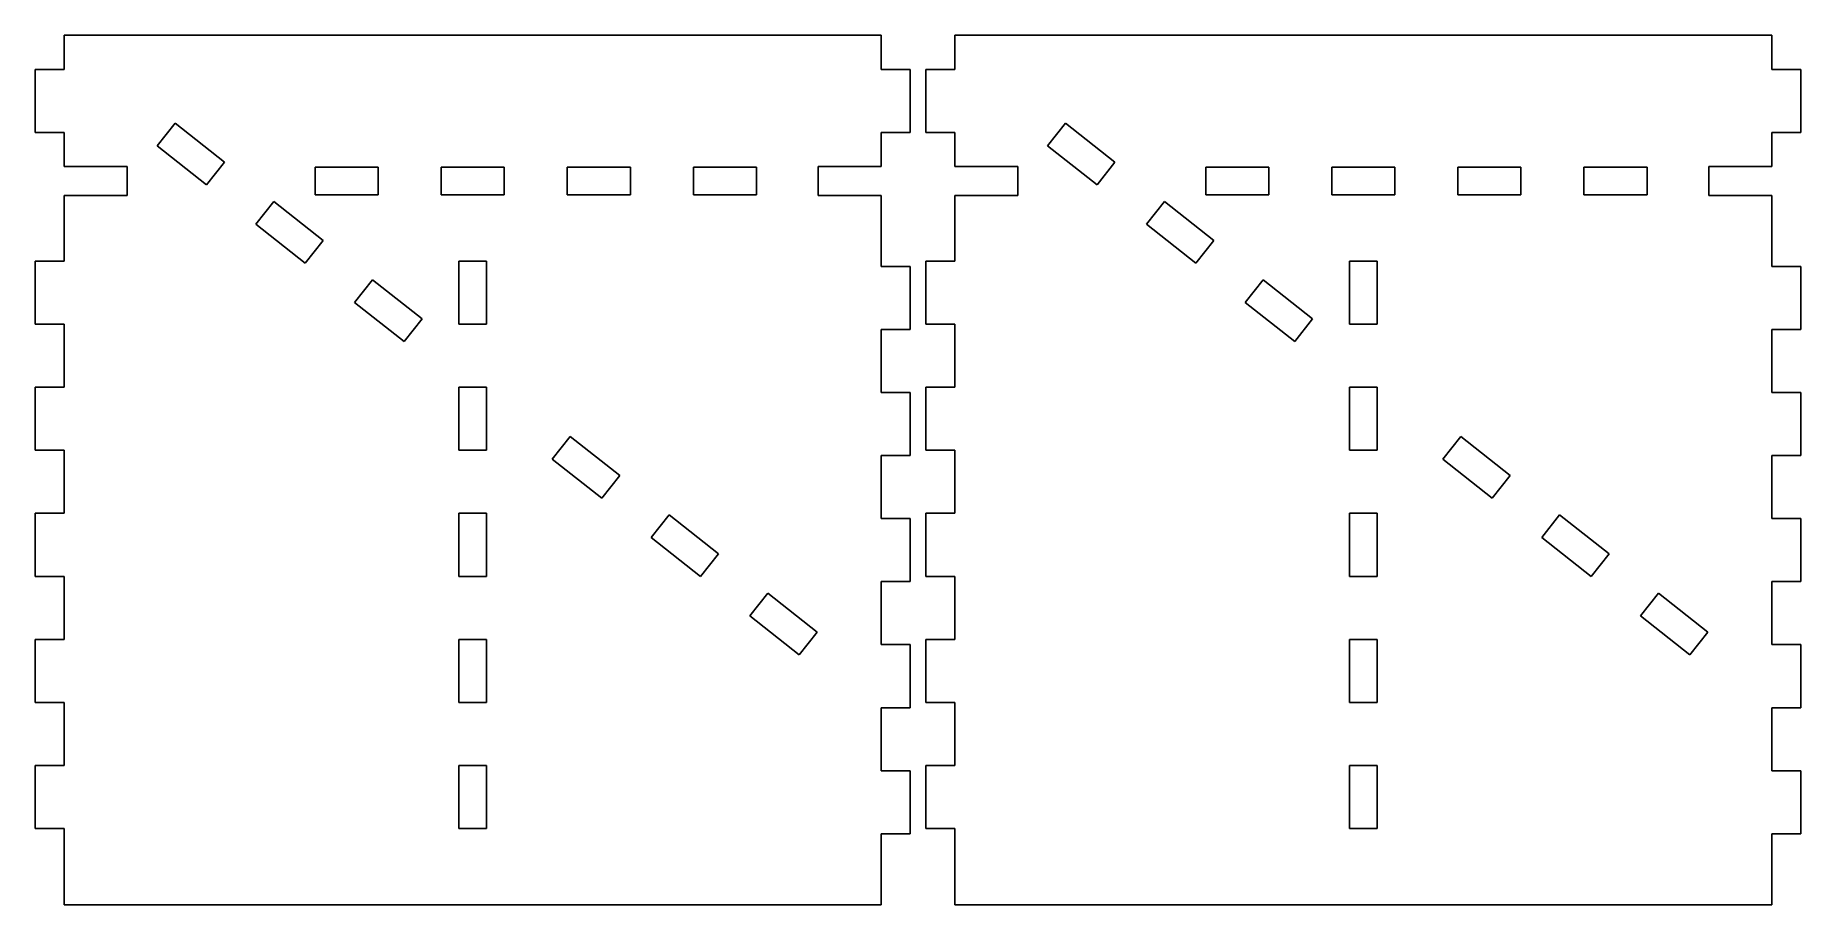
# Model space of a CAD drawing. Header units: millimetres. Extents: x 5262 to 5598, y -5 to 160.
import ezdxf

# ---------------------------------------------------------------- set-up
doc = ezdxf.new("R2010")
doc.units = ezdxf.units.MM
doc.header["$MEASUREMENT"] = 0
doc.layers.add('DEFAULT', color=18, linetype='CONTINUOUS')

msp = doc.modelspace()

# ---------------------------------------------------------------- linework, layer by layer
at = {"layer": 'DEFAULT'}
for p, q in [((5423.3, 160.05), (5267.8, 160.05)), ((5267.8, 160.05), (5267.8, 153.55)), ((5423.3, 153.55), (5423.3, 160.05)), ((5592.8, 160.05), (5437.3, 160.05)), ((5437.3, 160.05), (5437.3, 153.55)), ((5592.8, 153.55), (5592.8, 160.05)), ((5267.8, 153.55), (5262.3, 153.55)), ((5262.3, 153.55), (5262.3, 141.55)), ((5428.8, 153.55), (5423.3, 153.55)), ((5428.8, 141.55), (5428.8, 153.55)), ((5437.3, 153.55), (5431.8, 153.55)), ((5431.8, 153.55), (5431.8, 141.55)), ((5598.3, 153.55), (5592.8, 153.55)), ((5598.3, 141.55), (5598.3, 153.55)), ((5262.3, 141.55), (5267.8, 141.55)), ((5267.8, 141.55), (5267.8, 135.05)), ((5288.89, 143.33), (5285.47, 139.02)), ((5298.29, 135.87), (5288.89, 143.33)), ((5423.3, 135.05), (5423.3, 141.55)), ((5423.3, 141.55), (5428.8, 141.55)), ((5431.8, 141.55), (5437.3, 141.55)), ((5437.3, 141.55), (5437.3, 135.05)), ((5458.39, 143.33), (5454.97, 139.02)), ((5467.79, 135.87), (5458.39, 143.33)), ((5592.8, 135.05), (5592.8, 141.55)), ((5592.8, 141.55), (5598.3, 141.55)), ((5285.47, 139.02), (5294.87, 131.56)), ((5454.97, 139.02), (5464.37, 131.56)), ((5267.8, 135.05), (5279.8, 135.05)), ((5279.8, 135.05), (5279.8, 129.55)), ((5294.87, 131.56), (5298.29, 135.87)), ((5315.55, 134.95), (5327.55, 134.95)), ((5315.55, 129.65), (5315.55, 134.95)), ((5327.55, 134.95), (5327.55, 129.65)), ((5339.55, 129.65), (5339.55, 134.95)), ((5339.55, 134.95), (5351.55, 134.95)), ((5351.55, 134.95), (5351.55, 129.65)), ((5363.55, 129.65), (5363.55, 134.95)), ((5363.55, 134.95), (5375.55, 134.95)), ((5375.55, 134.95), (5375.55, 129.65)), ((5387.55, 129.65), (5387.55, 134.95)), ((5387.55, 134.95), (5399.55, 134.95)), ((5399.55, 134.95), (5399.55, 129.65)), ((5411.3, 129.55), (5411.3, 135.05)), ((5411.3, 135.05), (5423.3, 135.05)), ((5437.3, 135.05), (5449.3, 135.05)), ((5449.3, 135.05), (5449.3, 129.55)), ((5464.37, 131.56), (5467.79, 135.87)), ((5485.05, 134.95), (5497.05, 134.95)), ((5485.05, 129.65), (5485.05, 134.95)), ((5497.05, 134.95), (5497.05, 129.65)), ((5509.05, 129.65), (5509.05, 134.95)), ((5509.05, 134.95), (5521.05, 134.95)), ((5521.05, 134.95), (5521.05, 129.65)), ((5533.05, 129.65), (5533.05, 134.95)), ((5533.05, 134.95), (5545.05, 134.95)), ((5545.05, 134.95), (5545.05, 129.65)), ((5557.05, 129.65), (5557.05, 134.95)), ((5557.05, 134.95), (5569.05, 134.95)), ((5569.05, 134.95), (5569.05, 129.65)), ((5580.8, 129.55), (5580.8, 135.05)), ((5580.8, 135.05), (5592.8, 135.05)), ((5279.8, 129.55), (5267.8, 129.55)), ((5267.8, 129.55), (5267.8, 117.05)), ((5304.28, 124.11), (5307.69, 128.42)), ((5307.69, 128.42), (5317.1, 120.96)), ((5327.55, 129.65), (5315.55, 129.65)), ((5351.55, 129.65), (5339.55, 129.65)), ((5375.55, 129.65), (5363.55, 129.65)), ((5399.55, 129.65), (5387.55, 129.65)), ((5423.3, 129.55), (5411.3, 129.55)), ((5423.3, 116.05), (5423.3, 129.55)), ((5449.3, 129.55), (5437.3, 129.55)), ((5437.3, 129.55), (5437.3, 117.05)), ((5473.78, 124.11), (5477.19, 128.42)), ((5477.19, 128.42), (5486.6, 120.96)), ((5497.05, 129.65), (5485.05, 129.65)), ((5521.05, 129.65), (5509.05, 129.65)), ((5545.05, 129.65), (5533.05, 129.65)), ((5569.05, 129.65), (5557.05, 129.65)), ((5592.8, 129.55), (5580.8, 129.55)), ((5592.8, 116.05), (5592.8, 129.55)), ((5313.68, 116.65), (5304.28, 124.11)), ((5317.1, 120.96), (5313.68, 116.65)), ((5483.18, 116.65), (5473.78, 124.11)), ((5486.6, 120.96), (5483.18, 116.65)), ((5267.8, 117.05), (5262.3, 117.05)), ((5262.3, 117.05), (5262.3, 105.05)), ((5342.9, 105.05), (5342.9, 117.05)), ((5342.9, 117.05), (5348.2, 117.05)), ((5348.2, 117.05), (5348.2, 105.05)), ((5428.8, 116.05), (5423.3, 116.05)), ((5428.8, 104.05), (5428.8, 116.05)), ((5437.3, 117.05), (5431.8, 117.05)), ((5431.8, 117.05), (5431.8, 105.05)), ((5512.4, 105.05), (5512.4, 117.05)), ((5512.4, 117.05), (5517.7, 117.05)), ((5517.7, 117.05), (5517.7, 105.05)), ((5598.3, 116.05), (5592.8, 116.05)), ((5598.3, 104.05), (5598.3, 116.05)), ((5326.5, 113.51), (5323.08, 109.2)), ((5335.9, 106.05), (5326.5, 113.51)), ((5496, 113.51), (5492.58, 109.2)), ((5505.4, 106.05), (5496, 113.51)), ((5323.08, 109.2), (5332.49, 101.74)), ((5492.58, 109.2), (5501.99, 101.74)), ((5262.3, 105.05), (5267.8, 105.05)), ((5267.8, 105.05), (5267.8, 93.05)), ((5332.49, 101.74), (5335.9, 106.05)), ((5348.2, 105.05), (5342.9, 105.05)), ((5431.8, 105.05), (5437.3, 105.05)), ((5437.3, 105.05), (5437.3, 93.05)), ((5501.99, 101.74), (5505.4, 106.05)), ((5517.7, 105.05), (5512.4, 105.05)), ((5423.3, 92.05), (5423.3, 104.05)), ((5423.3, 104.05), (5428.8, 104.05)), ((5592.8, 92.05), (5592.8, 104.05)), ((5592.8, 104.05), (5598.3, 104.05)), ((5267.8, 93.05), (5262.3, 93.05)), ((5262.3, 93.05), (5262.3, 81.05)), ((5342.9, 93.05), (5348.2, 93.05)), ((5342.9, 81.05), (5342.9, 93.05)), ((5348.2, 93.05), (5348.2, 81.05)), ((5428.8, 92.05), (5423.3, 92.05)), ((5428.8, 80.05), (5428.8, 92.05)), ((5437.3, 93.05), (5431.8, 93.05)), ((5431.8, 93.05), (5431.8, 81.05)), ((5512.4, 93.05), (5517.7, 93.05)), ((5512.4, 81.05), (5512.4, 93.05)), ((5517.7, 93.05), (5517.7, 81.05)), ((5598.3, 92.05), (5592.8, 92.05)), ((5598.3, 80.05), (5598.3, 92.05)), ((5262.3, 81.05), (5267.8, 81.05)), ((5267.8, 81.05), (5267.8, 69.05)), ((5348.2, 81.05), (5342.9, 81.05)), ((5360.7, 79.38), (5364.11, 83.69)), ((5364.11, 83.69), (5373.52, 76.23)), ((5431.8, 81.05), (5437.3, 81.05)), ((5437.3, 81.05), (5437.3, 69.05)), ((5517.7, 81.05), (5512.4, 81.05)), ((5530.2, 79.38), (5533.61, 83.69)), ((5533.61, 83.69), (5543.02, 76.23)), ((5370.1, 71.92), (5360.7, 79.38)), ((5423.3, 68.05), (5423.3, 80.05)), ((5423.3, 80.05), (5428.8, 80.05)), ((5539.6, 71.92), (5530.2, 79.38)), ((5592.8, 68.05), (5592.8, 80.05)), ((5592.8, 80.05), (5598.3, 80.05)), ((5373.52, 76.23), (5370.1, 71.92)), ((5543.02, 76.23), (5539.6, 71.92)), ((5267.8, 69.05), (5262.3, 69.05)), ((5262.3, 69.05), (5262.3, 57.05)), ((5342.9, 57.05), (5342.9, 69.05)), ((5342.9, 69.05), (5348.2, 69.05)), ((5348.2, 69.05), (5348.2, 57.05)), ((5382.92, 68.78), (5379.5, 64.47)), ((5392.32, 61.32), (5382.92, 68.78)), ((5428.8, 68.05), (5423.3, 68.05)), ((5428.8, 56.05), (5428.8, 68.05)), ((5437.3, 69.05), (5431.8, 69.05)), ((5431.8, 69.05), (5431.8, 57.05)), ((5512.4, 57.05), (5512.4, 69.05)), ((5512.4, 69.05), (5517.7, 69.05)), ((5517.7, 69.05), (5517.7, 57.05)), ((5552.42, 68.78), (5549, 64.47)), ((5561.82, 61.32), (5552.42, 68.78)), ((5598.3, 68.05), (5592.8, 68.05)), ((5598.3, 56.05), (5598.3, 68.05)), ((5379.5, 64.47), (5388.9, 57.01)), ((5549, 64.47), (5558.4, 57.01)), ((5388.9, 57.01), (5392.32, 61.32)), ((5558.4, 57.01), (5561.82, 61.32)), ((5262.3, 57.05), (5267.8, 57.05)), ((5267.8, 57.05), (5267.8, 45.05)), ((5348.2, 57.05), (5342.9, 57.05)), ((5398.31, 49.56), (5401.73, 53.87)), ((5401.73, 53.87), (5411.13, 46.41)), ((5423.3, 44.05), (5423.3, 56.05)), ((5423.3, 56.05), (5428.8, 56.05)), ((5431.8, 57.05), (5437.3, 57.05)), ((5437.3, 57.05), (5437.3, 45.05)), ((5517.7, 57.05), (5512.4, 57.05)), ((5567.81, 49.56), (5571.23, 53.87)), ((5571.23, 53.87), (5580.63, 46.41)), ((5592.8, 44.05), (5592.8, 56.05)), ((5592.8, 56.05), (5598.3, 56.05)), ((5407.71, 42.1), (5398.31, 49.56)), ((5577.21, 42.1), (5567.81, 49.56)), ((5267.8, 45.05), (5262.3, 45.05)), ((5262.3, 45.05), (5262.3, 33.05)), ((5342.9, 45.05), (5348.2, 45.05)), ((5342.9, 33.05), (5342.9, 45.05)), ((5348.2, 45.05), (5348.2, 33.05)), ((5411.13, 46.41), (5407.71, 42.1)), ((5428.8, 44.05), (5423.3, 44.05)), ((5428.8, 32.05), (5428.8, 44.05)), ((5437.3, 45.05), (5431.8, 45.05)), ((5431.8, 45.05), (5431.8, 33.05)), ((5512.4, 45.05), (5517.7, 45.05)), ((5512.4, 33.05), (5512.4, 45.05)), ((5517.7, 45.05), (5517.7, 33.05)), ((5580.63, 46.41), (5577.21, 42.1)), ((5598.3, 44.05), (5592.8, 44.05)), ((5598.3, 32.05), (5598.3, 44.05)), ((5262.3, 33.05), (5267.8, 33.05)), ((5267.8, 33.05), (5267.8, 21.05)), ((5348.2, 33.05), (5342.9, 33.05)), ((5423.3, 20.05), (5423.3, 32.05)), ((5423.3, 32.05), (5428.8, 32.05)), ((5431.8, 33.05), (5437.3, 33.05)), ((5437.3, 33.05), (5437.3, 21.05)), ((5517.7, 33.05), (5512.4, 33.05)), ((5592.8, 20.05), (5592.8, 32.05)), ((5592.8, 32.05), (5598.3, 32.05)), ((5267.8, 21.05), (5262.3, 21.05)), ((5262.3, 21.05), (5262.3, 9.05)), ((5342.9, 21.05), (5348.2, 21.05)), ((5342.9, 9.05), (5342.9, 21.05)), ((5348.2, 21.05), (5348.2, 9.05)), ((5437.3, 21.05), (5431.8, 21.05)), ((5431.8, 21.05), (5431.8, 9.05)), ((5512.4, 21.05), (5517.7, 21.05)), ((5512.4, 9.05), (5512.4, 21.05)), ((5517.7, 21.05), (5517.7, 9.05)), ((5428.8, 20.05), (5423.3, 20.05)), ((5428.8, 8.05), (5428.8, 20.05)), ((5598.3, 20.05), (5592.8, 20.05)), ((5598.3, 8.05), (5598.3, 20.05)), ((5262.3, 9.05), (5267.8, 9.05)), ((5267.8, 9.05), (5267.8, -5.45)), ((5348.2, 9.05), (5342.9, 9.05)), ((5423.3, -5.45), (5423.3, 8.05)), ((5423.3, 8.05), (5428.8, 8.05)), ((5431.8, 9.05), (5437.3, 9.05)), ((5437.3, 9.05), (5437.3, -5.45)), ((5517.7, 9.05), (5512.4, 9.05)), ((5592.8, -5.45), (5592.8, 8.05)), ((5592.8, 8.05), (5598.3, 8.05)), ((5267.8, -5.45), (5423.3, -5.45)), ((5437.3, -5.45), (5592.8, -5.45))]:
    msp.add_line(p, q, dxfattribs=at)

doc.saveas('drawing.dxf')
